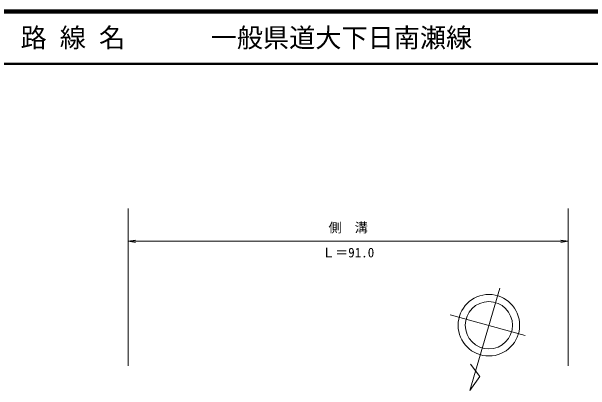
# Model space of a CAD drawing. Units: millimetres, scale not verified. Extents: x 40000 to 680000, y 20000 to 380000.
# Drawn here: x 178654 to 289348, y 307518 to 380000 of the extents above; entities that cross this region are included whole.
import ezdxf
from ezdxf.enums import TextEntityAlignment as Align

# ---------------------------------------------------------------- set-up
doc = ezdxf.new("R2010")
doc.units = ezdxf.units.MM
doc.header["$LTSCALE"] = 1000
for name, color, linetype, lineweight in [('M-BMK-SRVR', 3, 'Continuous', 13), ('M-STR-STR3', 7, 'Continuous', 13), ('M-TTL', 2, 'Continuous', 140), ('M-TTL-LINE', 7, 'Continuous', 50)]:
    doc.layers.add(name, color=color, linetype=linetype, lineweight=lineweight)
doc.layers.add('M-TTL-TXT', color=7, linetype='Continuous')
doc.styles.add('ＭＳ ゴシック', font='')
doc.styles.get('ＭＳ ゴシック').set_extended_font_data('MS Gothic')

# ---------------------------------------------------------------- blocks, each defined once
blk = doc.blocks.new('open_arrow')
at = {"color": 0, "linetype": 'Continuous', "lineweight": -2}
blk.add_lwpolyline([(7.5, 1.25), (0, 0), (7.5, -1.25)], dxfattribs=at)

msp = doc.modelspace()

# ---------------------------------------------------------------- linework, layer by layer
at = {"layer": 'M-BMK-SRVR'}
for p, q in [((272035, 327100), (266307, 307518)), ((276841, 318052), (262527, 321980)), ((268199, 310212), (266408, 312569)), ((266307, 307518), (268199, 310212))]:
    msp.add_line(p, q, dxfattribs=at)
for radius in [5885, 4520]:
    msp.add_circle((269928, 319991), radius, dxfattribs=at)
at = {"layer": 'M-STR-STR3'}
for p, q in [((200923, 342336), (200923, 312199)), ((285117, 342336), (285117, 312199)), ((200923, 336055), (285117, 336055))]:
    msp.add_line(p, q, dxfattribs=at)
at = {"layer": 'M-TTL'}
msp.add_line((680000, 380000), (40000, 380000), dxfattribs=at)
at = {"layer": 'M-TTL-LINE'}
msp.add_line((40000, 370000), (680000, 370000), dxfattribs=at)

# ---------------------------------------------------------------- block references
at = {"layer": 'M-STR-STR3', "xscale": 193, "yscale": 193}
msp.add_blockref('open_arrow', (200923, 336055), dxfattribs=at)
at = {"layer": 'M-STR-STR3', "xscale": 193, "yscale": 193, "rotation": 180}
msp.add_blockref('open_arrow', (285117, 336055), dxfattribs=at)

# ---------------------------------------------------------------- texts
at = {"layer": 'M-STR-STR3', "style": 'ＭＳ ゴシック'}
for s, p in [('側\u3000溝', (239270, 337199)), ('Ｌ＝91.0', (238020, 332423))]:
    msp.add_text(s, height=1833, dxfattribs=at).set_placement(p, align=Align.BOTTOM_LEFT)
at = {"layer": 'M-TTL-TXT', "style": 'ＭＳ ゴシック'}
for s, p in [('路 線 名', (180380, 375000)), ('一般県道大下日南瀬線', (216734, 375000))]:
    msp.add_text(s, height=3666, dxfattribs=at).set_placement(p, align=Align.MIDDLE_LEFT)

doc.saveas('drawing.dxf')
